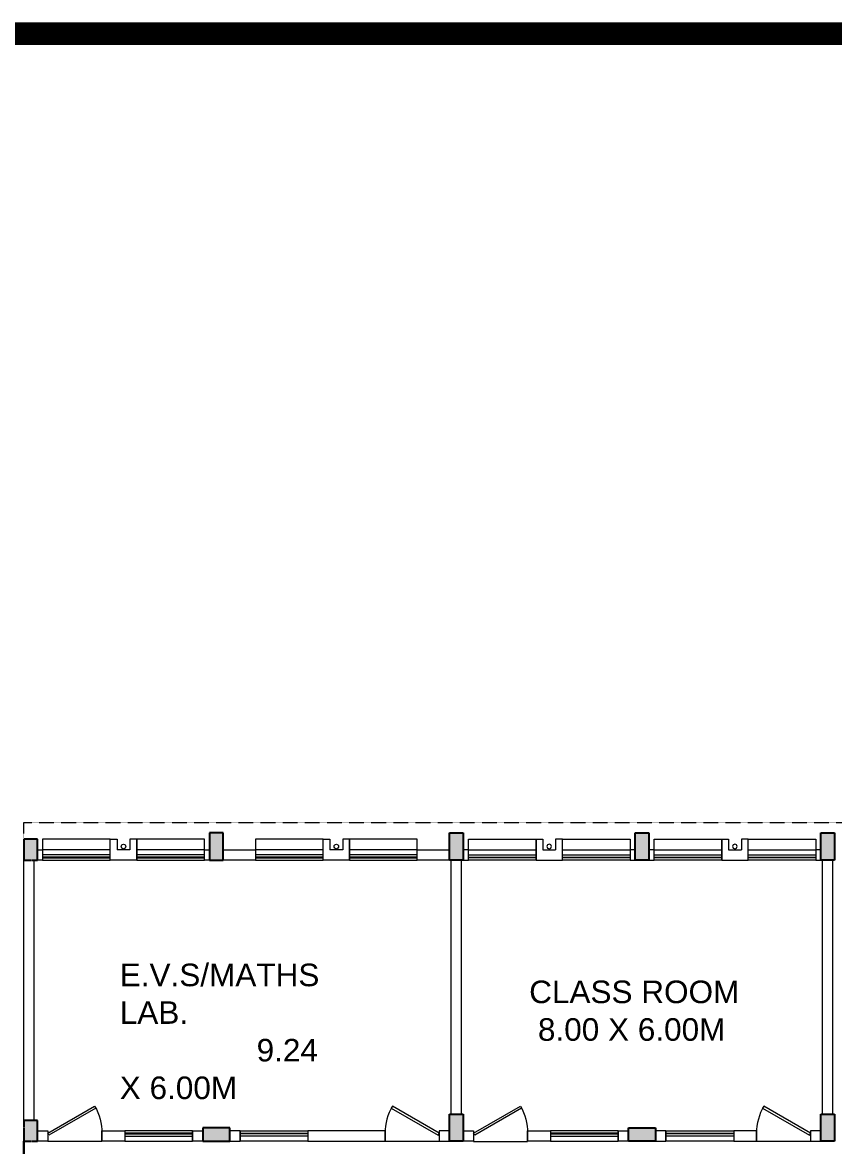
# Model space of a CAD drawing. Header units: inches. Extents: x 719368 to 6315912, y -2624014 to 446967.
# Drawn here: x 6121110 to 6139106, y -2135333 to -2110434 of the extents above; entities that cross this region are included whole.
import ezdxf
from ezdxf.lldxf.tags import DXFTag

# ---------------------------------------------------------------- set-up
doc = ezdxf.new("R2010")
doc.units = ezdxf.units.IN
doc.header["$LTSCALE"] = 20
doc.header["$MEASUREMENT"] = 0
doc.linetypes.add('CENTER2', pattern=[1.125, 0.75, -0.125, 0.125, -0.125])
doc.linetypes.add('DASHED2', pattern=[0.375, 0.25, -0.125])
doc.layers.get('0').update_dxf_attribs({"color": 51, "lineweight": 30})
for name, color, linetype, lineweight in [('CLL LEV.', 252, 'Continuous', 18), ('COL HATCH', 254, 'Continuous', 5), ('COLUMN', 2, 'Continuous', 25), ('DOOR', 43, 'Continuous', 13), ('FIXTURE', 15, 'DASHDOT', 9), ('PROJ.', 30, 'DASHED2', 13), ('Text', 7, 'Continuous', 15), ('Ventilator', 6, 'DASHED', 20), ('WALL', 1, 'Continuous', 18), ('window', 71, 'Continuous', 18), ('Window-Wall', 7, 'Continuous', 20)]:
    doc.layers.add(name, color=color, linetype=linetype, lineweight=lineweight)
doc.layers.add('expension joint', color=248, linetype='Continuous')
doc.styles.add('L120', font='simplex.shx', dxfattribs={"height": 1})
tags = doc.linetypes.add('DASHDOT', pattern=[1, 0.5, -0.25, 0, -0.25]).pattern_tags.tags
tags[10:11] = [DXFTag(74, 4), DXFTag(75, 0), DXFTag(340, '0'), DXFTag(46, 1.0), DXFTag(50, 0.0), DXFTag(44, 0.0), DXFTag(45, 0.0)]
tags[8:9] = [DXFTag(74, 4), DXFTag(75, 0), DXFTag(340, '0'), DXFTag(46, 1.0), DXFTag(50, 0.0), DXFTag(44, 0.0), DXFTag(45, 0.0)]
tags[6:7] = [DXFTag(74, 4), DXFTag(75, 0), DXFTag(340, '0'), DXFTag(46, 1.0), DXFTag(50, 0.0), DXFTag(44, 0.0), DXFTag(45, 0.0)]
tags[4:5] = [DXFTag(74, 4), DXFTag(75, 0), DXFTag(340, '0'), DXFTag(46, 1.0), DXFTag(50, 0.0), DXFTag(44, 0.0), DXFTag(45, 0.0)]
tags = doc.linetypes.add('DASHED', pattern=[0.75, 0.5, -0.25]).pattern_tags.tags
tags[6:7] = [DXFTag(74, 4), DXFTag(75, 0), DXFTag(340, '0'), DXFTag(46, 1.0), DXFTag(50, 0.0), DXFTag(44, 0.0), DXFTag(45, 0.0)]
tags[4:5] = [DXFTag(74, 4), DXFTag(75, 0), DXFTag(340, '0'), DXFTag(46, 1.0), DXFTag(50, 0.0), DXFTag(44, 0.0), DXFTag(45, 0.0)]

# ---------------------------------------------------------------- blocks, each defined once
blk = doc.blocks.new('1.5 M Window')
at = {"layer": 'CLL LEV.'}
for p, q in [((-0.23, 0), (-0.46, 0)), ((-0.46, 0), (-0.46, -1.5)), ((-0.46, -1.5), (-0.23, -1.5))]:
    blk.add_line(p, q, dxfattribs=at)
at = {"layer": 'window'}
for p, q in [((-0.065, 0), (-0.065, -1.5)), ((-0.05, -1.5), (-0.05, 0))]:
    blk.add_line(p, q, dxfattribs=at)
at = {"layer": 'Window-Wall'}
for p, q in [((0, 0), (-0.23, 0)), ((-0.23, 0), (-0.23, -1.5)), ((-0.115, 0), (-0.115, -1.5)), ((0, -1.5), (0, 0)), ((-0.23, -1.5), (0, -1.5))]:
    blk.add_line(p, q, dxfattribs=at)
blk = doc.blocks.new('New Shaft')
at = {"layer": 'FIXTURE'}
blk.add_circle((0.327, -0.302), 0.05, dxfattribs=at)
at = {"layer": 'WALL'}
for p, q in [((0.035, 0), (0.62, 0)), ((0.035, 0), (0.035, -0.46)), ((0.185, -0.46), (0.185, -0.23)), ((0.185, -0.23), (0.47, -0.23)), ((0.47, -0.46), (0.47, -0.23)), ((0.62, 0), (0.62, -0.46)), ((0.035, -0.46), (0.185, -0.46)), ((0.62, -0.46), (0.47, -0.46))]:
    blk.add_line(p, q, dxfattribs=at)
blk = doc.blocks.new('VENTILATOR')
at = {"layer": 'Ventilator', "ltscale": 0.02}
for p, q in [((-0.18, -1.5), (-0.18, 0)), ((-0.165, 0), (-0.165, -1.5))]:
    blk.add_line(p, q, dxfattribs=at)
at = {"layer": 'Window-Wall'}
for p, q in [((-0.23, 0), (0, 0)), ((-0.23, -1.5), (-0.23, 0)), ((-0.115, 0), (-0.115, -1.5)), ((0, 0), (0, -1.5)), ((-0.23, -1.5), (0, -1.5))]:
    blk.add_line(p, q, dxfattribs=at)
blk = doc.blocks.new('*U81')
for p, q in [((0, 0), (0, 6)), ((40, 0), (40, 6))]:
    blk.add_line(p, q)
blk.add_lwpolyline([(0, 0), (34.64, -20), (35.52, -18.48), (0.88, 1.52)], close=True)
blk.add_arc((0, 0), 40, 330, 360)
blk = doc.blocks.new('New Doors')
at = {"layer": 'DOOR'}
blk.add_line((0, 0.18), (1.199, 0.18), dxfattribs=at)
at = {"layer": 'DOOR', "xscale": 0.0299845412869386, "yscale": 0.0299845412869386, "zscale": 0.0299845412869386}
blk.add_blockref('*U81', (0, 0), dxfattribs=at)

msp = doc.modelspace()

# ---------------------------------------------------------------- hatches: boundary and pattern name
at = {"layer": 'COL HATCH', "linetype": 'CENTER2'}
h = msp.add_hatch(color=3, dxfattribs=at)
h.dxf.hatch_style = 1
h.paths.add_polyline_path([(6121441.4475, -2128527.691), (6121141.4475, -2128527.691), (6121141.4475, -2128987.691), (6121441.4475, -2128987.691)])
at = {"layer": 'COL HATCH'}
h = msp.add_hatch(color=3, dxfattribs=at)
h.dxf.hatch_style = 1
h.paths.add_polyline_path([(6125556.4474, -2128387.7137), (6125256.4474, -2128387.7137), (6125256.4474, -2128987.7137), (6125556.4474, -2128987.7137)])
h = msp.add_hatch(color=3, dxfattribs=at)
h.dxf.hatch_style = 1
h.paths.add_polyline_path([(6130576.4474, -2128387.691), (6130876.4474, -2128387.691), (6130876.4474, -2128987.691), (6130576.4474, -2128987.691)])
h = msp.add_hatch(color=3, dxfattribs=at)
h.dxf.hatch_style = 1
h.paths.add_polyline_path([(6134691.4474, -2128387.691), (6134991.4474, -2128387.691), (6134991.4474, -2128987.691), (6134691.4474, -2128987.691)])
h = msp.add_hatch(color=3, dxfattribs=at)
h.dxf.hatch_style = 1
h.paths.add_polyline_path([(6138806.4474, -2128387.691), (6139106.4474, -2128387.691), (6139106.4474, -2128987.691), (6138806.4474, -2128987.691)])
at = {"layer": 'COL HATCH', "linetype": 'CENTER2'}
h = msp.add_hatch(color=3, dxfattribs=at)
h.dxf.hatch_style = 1
h.paths.add_polyline_path([(6121441.4475, -2134757.691), (6121141.4475, -2134757.691), (6121141.4475, -2135217.691), (6121441.4475, -2135217.691)])
at = {"layer": 'COL HATCH'}
h = msp.add_hatch(color=3, dxfattribs=at)
h.dxf.hatch_style = 1
h.paths.add_polyline_path([(6130576.4474, -2134617.691), (6130876.4474, -2134617.691), (6130876.4474, -2135217.691), (6130576.4474, -2135217.691)])
h = msp.add_hatch(color=3, dxfattribs=at)
h.dxf.hatch_style = 1
h.paths.add_polyline_path([(6138806.4474, -2134617.691), (6139106.4474, -2134617.691), (6139106.4474, -2135217.691), (6138806.4474, -2135217.691)])
h = msp.add_hatch(color=3, dxfattribs=at)
h.dxf.hatch_style = 1
h.paths.add_polyline_path([(6125706.4475, -2135217.6003), (6125706.4475, -2134917.6003), (6125106.4475, -2134917.6003), (6125106.4475, -2135217.6003)])
h = msp.add_hatch(color=3, dxfattribs=at)
h.dxf.hatch_style = 1
h.paths.add_polyline_path([(6134541.4474, -2135217.691), (6134541.4474, -2134917.691), (6135141.4474, -2134917.691), (6135141.4474, -2135217.691)])

# ---------------------------------------------------------------- linework, layer by layer
at = {"color": 2, "const_width": 500}
msp.add_lwpolyline([(6163985.6268, -2162738.4634), (5919146.0467, -2162738.4634), (5919146.0467, -2110683.5862), (6163985.6268, -2110683.5862)], close=True, dxfattribs=at)
at = {"layer": 'COLUMN', "color": 3}
for p, q in [((6125256.4474, -2128387.7137), (6125256.4474, -2128987.7137)), ((6125556.4474, -2128387.7137), (6125256.4474, -2128387.7137)), ((6125556.4474, -2128987.7137), (6125556.4474, -2128387.7137)), ((6130576.4474, -2128987.691), (6130576.4474, -2128387.691)), ((6130576.4474, -2128387.691), (6130876.4474, -2128387.691)), ((6130876.4474, -2128387.691), (6130876.4474, -2128987.691)), ((6134691.4474, -2128987.691), (6134691.4474, -2128387.691)), ((6134691.4474, -2128387.691), (6134991.4474, -2128387.691)), ((6134991.4474, -2128387.691), (6134991.4474, -2128987.691)), ((6138806.4474, -2128987.691), (6138806.4474, -2128387.691)), ((6138806.4474, -2128387.691), (6139106.4474, -2128387.691)), ((6139106.4474, -2128387.691), (6139106.4474, -2128987.691)), ((6125256.4474, -2128987.7137), (6125556.4474, -2128987.7137)), ((6130876.4474, -2128987.691), (6130576.4474, -2128987.691)), ((6134991.4474, -2128987.691), (6134691.4474, -2128987.691)), ((6139106.4474, -2128987.691), (6138806.4474, -2128987.691)), ((6130576.4474, -2135217.691), (6130576.4474, -2134617.691)), ((6130576.4474, -2134617.691), (6130876.4474, -2134617.691)), ((6130876.4474, -2134617.691), (6130876.4474, -2135217.691)), ((6138806.4474, -2135217.691), (6138806.4474, -2134617.691)), ((6138806.4474, -2134617.691), (6139106.4474, -2134617.691)), ((6139106.4474, -2134617.691), (6139106.4474, -2135217.691)), ((6125706.4475, -2134917.6003), (6125106.4475, -2134917.6003)), ((6125106.4475, -2134917.6003), (6125106.4475, -2135217.6003)), ((6125706.4475, -2135217.6003), (6125706.4475, -2134917.6003)), ((6134541.4474, -2134917.691), (6135141.4474, -2134917.691)), ((6134541.4474, -2135217.691), (6134541.4474, -2134917.691)), ((6135141.4474, -2134917.691), (6135141.4474, -2135217.691)), ((6125106.4475, -2135217.6003), (6125706.4475, -2135217.6003)), ((6130876.4474, -2135217.691), (6130576.4474, -2135217.691)), ((6135141.4474, -2135217.691), (6134541.4474, -2135217.691)), ((6139106.4474, -2135217.691), (6138806.4474, -2135217.691))]:
    msp.add_line(p, q, dxfattribs=at)
at = {"layer": 'COLUMN', "color": 3, "linetype": 'CENTER2'}
for points in [[(6121441.4475, -2128527.691), (6121141.4475, -2128527.691), (6121141.4475, -2128987.691), (6121441.4475, -2128987.691), (6121441.4475, -2128527.691)], [(6121441.4475, -2134757.691), (6121141.4475, -2134757.691), (6121141.4475, -2135217.691), (6121441.4475, -2135217.691), (6121441.4475, -2134757.691)]]:
    msp.add_lwpolyline(points, dxfattribs=at)
at = {"layer": 'expension joint'}
for p, q in [((6121141.4475, -2135217.691), (6121141.4475, -2138567.691)), ((6121141.4475, -2138567.691), (6121141.4475, -2135217.691))]:
    msp.add_line(p, q, dxfattribs=at)
at = {"layer": 'PROJ.'}
for p, q in [((6121141.4475, -2128157.6683), (6147036.4473, -2128157.6683)), ((6121141.4475, -2128527.691), (6121141.4475, -2128157.6683))]:
    msp.add_line(p, q, dxfattribs=at)
at = {"layer": 'WALL'}
for p, q in [((6121141.4475, -2134757.691), (6121141.4475, -2128987.691)), ((6121371.4475, -2134757.691), (6121371.4475, -2128987.691)), ((6130611.4474, -2134617.691), (6130611.4474, -2128987.691)), ((6130841.4474, -2134617.691), (6130841.4474, -2128987.691)), ((6138841.4474, -2134617.691), (6138841.4474, -2128987.691)), ((6139071.4474, -2134617.691), (6139071.4474, -2128987.691))]:
    msp.add_line(p, q, dxfattribs=at)
for points in [[(6121556.4475, -2128757.691), (6121556.4475, -2128987.691), (6121441.4475, -2128987.691), (6121441.4475, -2128757.691), (6121556.4475, -2128757.691)], [(6121556.4475, -2128757.7137), (6121556.4475, -2128987.7137), (6121441.4475, -2128987.7137), (6121441.4475, -2128757.7137), (6121556.4475, -2128757.7137)], [(6125256.4474, -2128757.7137), (6125256.4474, -2128987.7137), (6125141.4474, -2128987.7137), (6125141.4474, -2128757.7137), (6125256.4474, -2128757.7137)], [(6126273.9474, -2128757.7137), (6126273.9474, -2128987.7137), (6125556.4474, -2128987.7137), (6125556.4474, -2128757.7137), (6126273.9474, -2128757.7137)], [(6130576.4474, -2128757.7137), (6130576.4474, -2128987.7137), (6129858.9475, -2128987.7137), (6129858.9475, -2128757.7137), (6130576.4474, -2128757.7137)], [(6130876.4474, -2128757.691), (6130876.4474, -2128987.691), (6130991.4474, -2128987.691), (6130991.4474, -2128757.691), (6130876.4474, -2128757.691)], [(6134576.4473, -2128757.691), (6134576.4473, -2128987.691), (6134691.4473, -2128987.691), (6134691.4473, -2128757.691), (6134576.4473, -2128757.691)], [(6134991.4474, -2128757.691), (6134991.4474, -2128987.691), (6135106.4474, -2128987.691), (6135106.4474, -2128757.691), (6134991.4474, -2128757.691)], [(6138691.4473, -2128757.6683), (6138691.4473, -2128987.6683), (6138806.4473, -2128987.6683), (6138806.4473, -2128757.6683), (6138691.4473, -2128757.6683)], [(6138691.4473, -2128757.691), (6138691.4473, -2128987.691), (6138806.4473, -2128987.691), (6138806.4473, -2128757.691), (6138691.4473, -2128757.691)], [(6121441.4475, -2135217.6457), (6121441.4475, -2134987.6457), (6121671.4475, -2134987.6457), (6121671.4475, -2135217.6457), (6121441.4475, -2135217.6457)], [(6124876.4475, -2135217.6003), (6124876.4475, -2134987.6003), (6125106.4475, -2134987.6003), (6125106.4475, -2135217.6003), (6124876.4475, -2135217.6003)], [(6125936.4475, -2135217.6003), (6125936.4475, -2134987.6003), (6125706.4475, -2134987.6003), (6125706.4475, -2135217.6003), (6125936.4475, -2135217.6003)], [(6130576.4474, -2135217.691), (6130576.4474, -2134987.691), (6130346.4474, -2134987.691), (6130346.4474, -2135217.691), (6130576.4474, -2135217.691)], [(6130876.4474, -2135217.691), (6130876.4474, -2134987.691), (6131106.4474, -2134987.691), (6131106.4474, -2135217.691), (6130876.4474, -2135217.691)], [(6134311.4474, -2135217.691), (6134311.4474, -2134987.691), (6134541.4474, -2134987.691), (6134541.4474, -2135217.691), (6134311.4474, -2135217.691)], [(6135371.4474, -2135217.691), (6135371.4474, -2134987.691), (6135141.4474, -2134987.691), (6135141.4474, -2135217.691), (6135371.4474, -2135217.691)], [(6138806.4474, -2135217.691), (6138806.4474, -2134987.691), (6138576.4474, -2134987.691), (6138576.4474, -2135217.691), (6138806.4474, -2135217.691)]]:
    msp.add_lwpolyline(points, dxfattribs=at)
for points in [[(6122870.8292, -2135217.7947), (6122870.8292, -2134987.6003), (6123376.4475, -2134987.6003), (6123376.4475, -2135217.7947)], [(6129147.0657, -2135217.7947), (6129147.0657, -2134987.6003), (6127436.4475, -2134987.6003), (6127436.4475, -2135217.7947)], [(6132305.829, -2135217.8854), (6132305.829, -2134987.691), (6132811.4474, -2134987.691), (6132811.4474, -2135217.8854)], [(6137377.0657, -2135217.8854), (6137377.0657, -2134987.691), (6136871.4474, -2134987.691), (6136871.4474, -2135217.8854)]]:
    msp.add_lwpolyline(points, close=True, dxfattribs=at)

# ---------------------------------------------------------------- block references
at = {"layer": 'WALL', "yscale": 1000, "zscale": 1000}
for name, p, xscale, rotation in [('New Shaft', (6123676.4475, -2128987.7137), 1000, 180), ('New Shaft', (6128393.9474, -2128987.7137), 1000, 180), ('New Shaft', (6132456.4473, -2128987.691), -1000, 180), ('New Shaft', (6136571.4473, -2128987.691), -1000, 180), ('New Doors', (6121671.4475, -2135037.8875), -1000, 180), ('New Doors', (6130346.4474, -2135037.9782), 1000, 180), ('New Doors', (6131106.4474, -2135037.9782), -1000, 180), ('New Doors', (6138576.4474, -2135037.9782), 1000, 180), ('VENTILATOR', (6123376.4475, -2135217.6003), -1000, 90), ('VENTILATOR', (6127436.4475, -2135217.6003), 1000, 270), ('VENTILATOR', (6132811.4474, -2135217.691), -1000, 90), ('VENTILATOR', (6136871.4474, -2135217.691), 1000, 270)]:
    msp.add_blockref(name, p, dxfattribs=dict(at, xscale=xscale, rotation=rotation))
at = {"layer": 'Window-Wall', "yscale": 1000, "zscale": 1000}
for p, xscale, rotation in [((6123056.4475, -2128987.7137), 1000, 270), ((6125141.4475, -2128987.7137), 1000, 270), ((6127773.9474, -2128987.7137), 1000, 270), ((6129858.9474, -2128987.7137), 1000, 270), ((6130991.4473, -2128987.691), -1000, 90), ((6133076.4473, -2128987.691), -1000, 90), ((6135106.4473, -2128987.691), -1000, 90), ((6137191.4473, -2128987.691), -1000, 90)]:
    msp.add_blockref('1.5 M Window', p, dxfattribs=dict(at, xscale=xscale, rotation=rotation))

# ---------------------------------------------------------------- texts
at = {"layer": 'Text', "lineweight": 30, "char_height": 500, "attachment_point": 1, "style": 'L120'}
for s, insert, width in [('\\pi2451.1;{\\fArial|b0|i0|c0|p34; E.V.S/MATHS LAB.\\P   9.24 X 6.00M}', (6123266.1371, -2131281.6747), 4902.123157), ('{\\fArial|b0|i0|c0|p34;CLASS ROOM\\P 8.00 X 6.00M}', (6132339.384, -2131656.7571), 4753.159403)]:
    msp.add_mtext(s, dxfattribs=dict(at, insert=insert, width=width))

doc.saveas('drawing.dxf')
